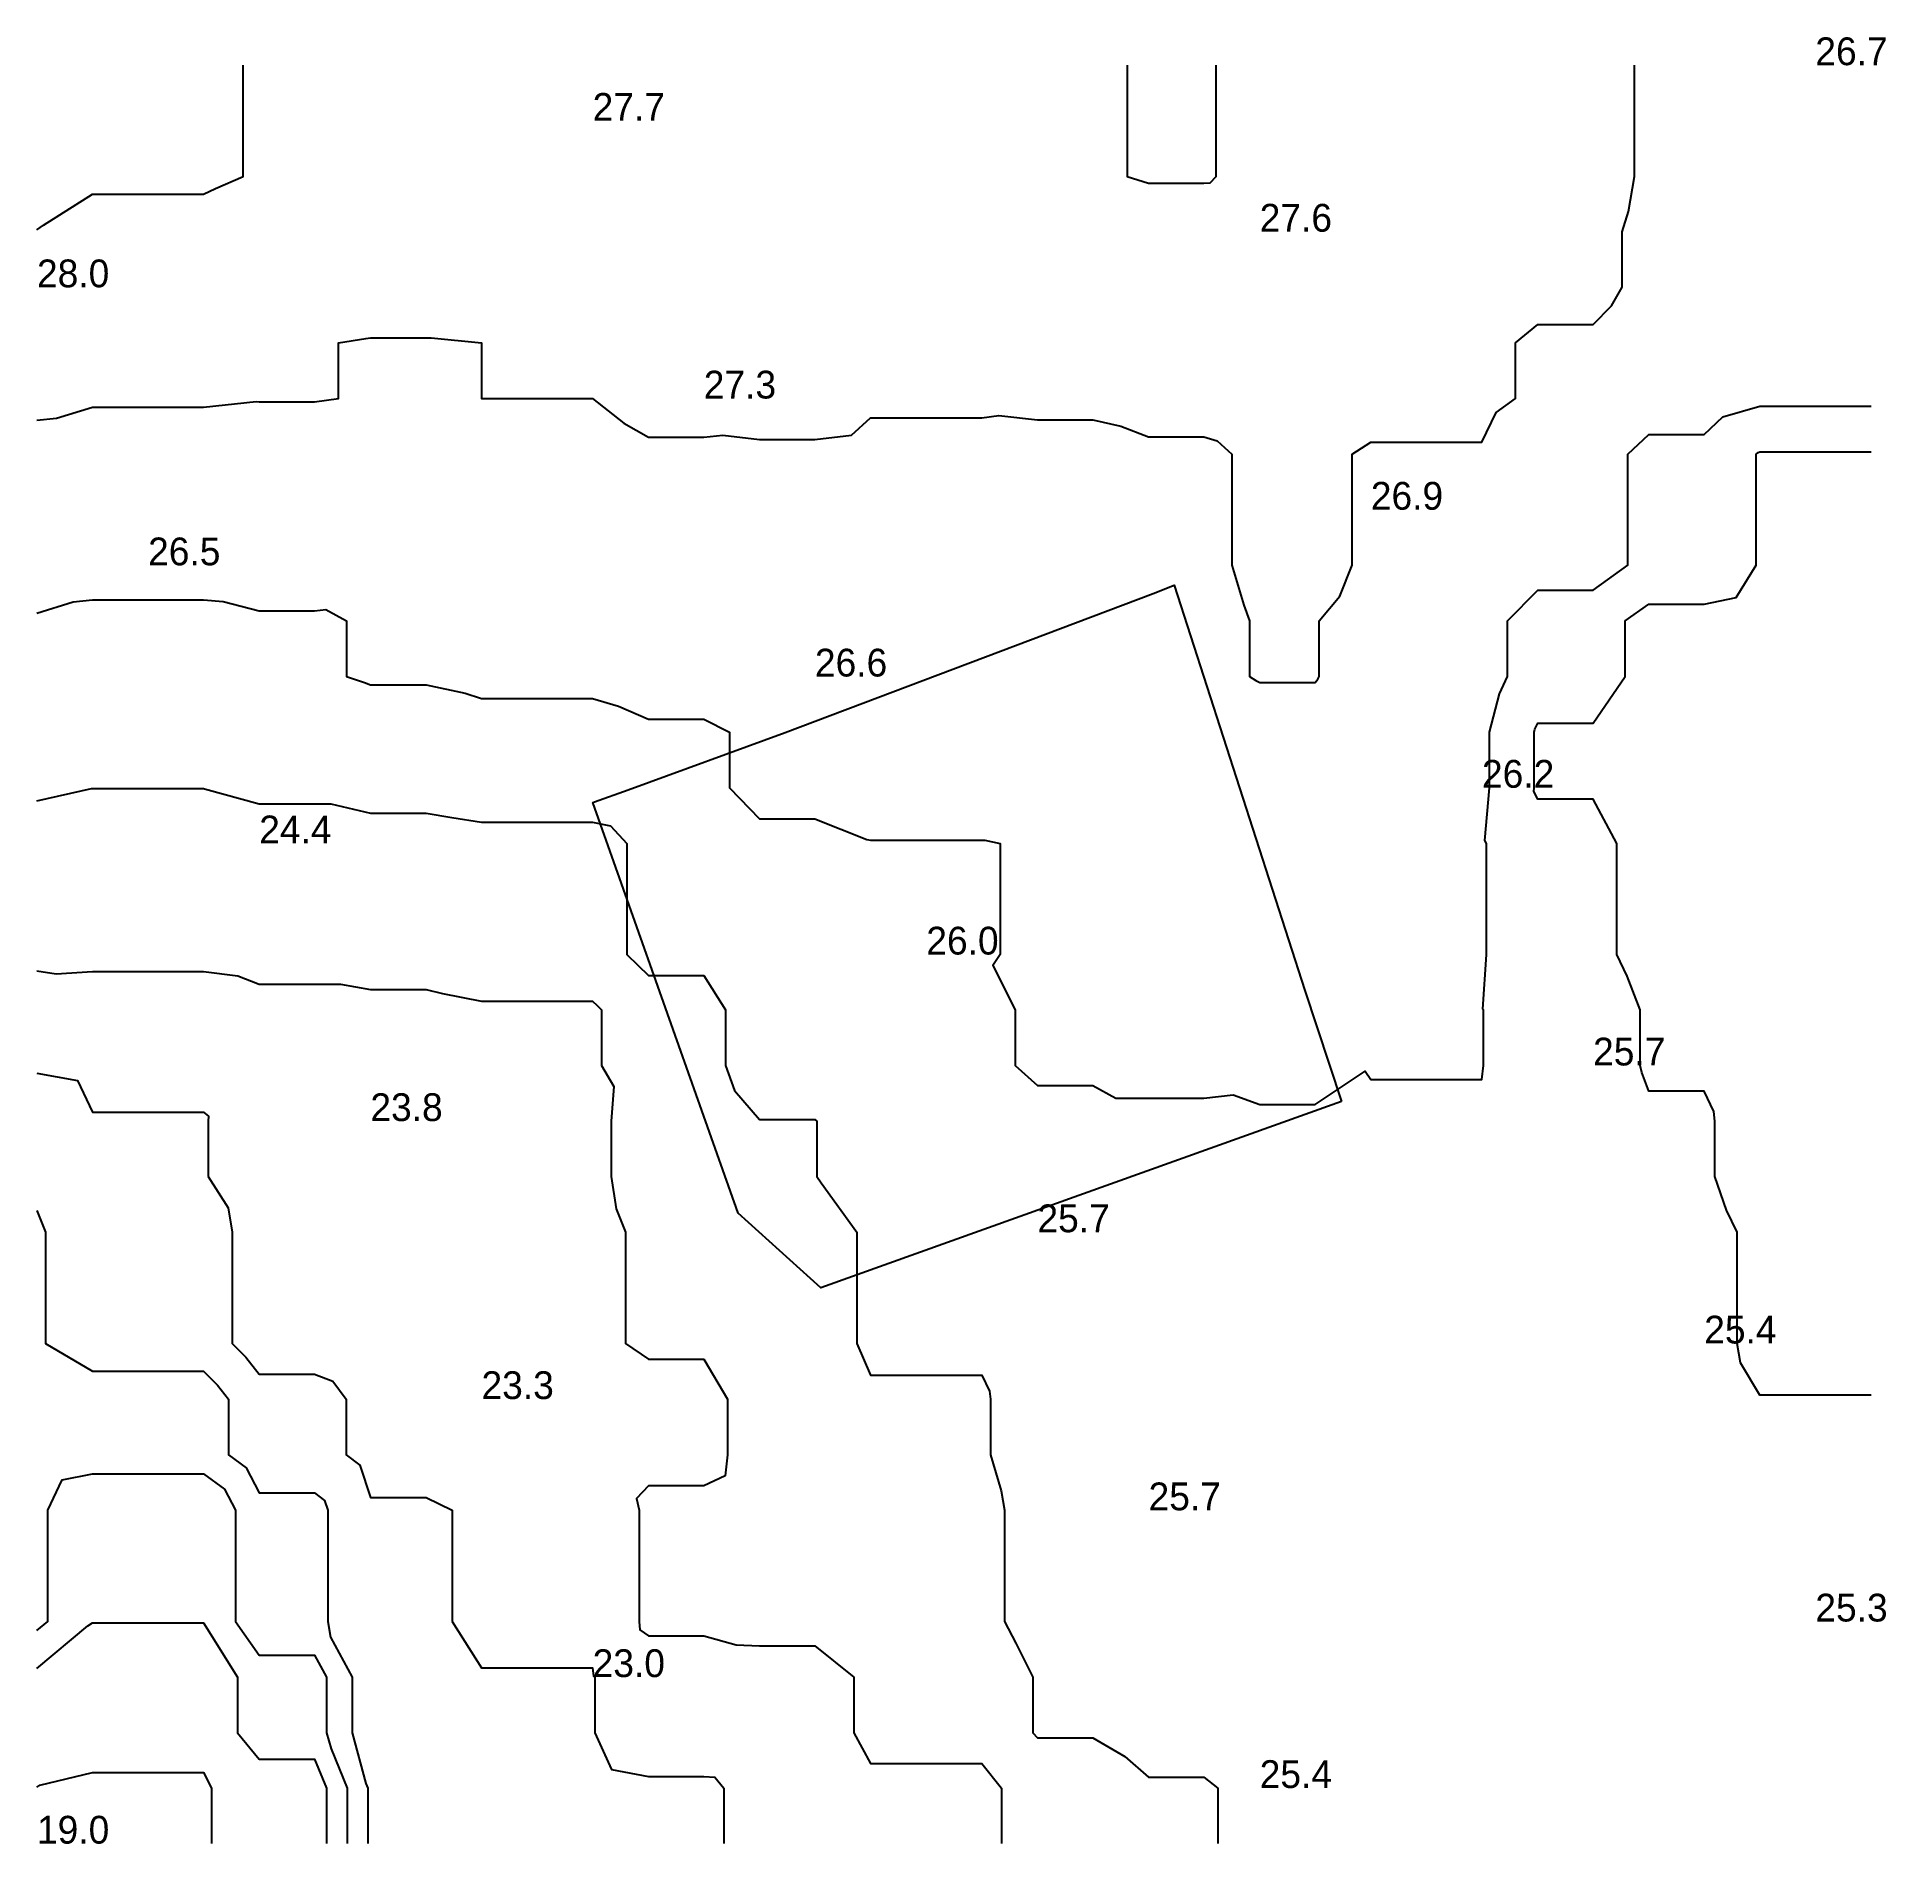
# Model space of a CAD drawing. Extents: x 0 to 66.5, y 0 to 65.
import ezdxf

# ---------------------------------------------------------------- set-up
doc = ezdxf.new("R2010")
doc.units = 0
for name, color, linetype in [('CONTOURS_MAJEURES', 3, 'CONTINUOUS'), ('CONTOURS_MINEURES', 8, 'CONTINUOUS'), ('PARCELLE', 4, 'CONTINUOUS'), ('POINTS_COTES', 7, 'CONTINUOUS')]:
    doc.layers.add(name, color=color, linetype=linetype)

msp = doc.modelspace()

# ---------------------------------------------------------------- linework, layer by layer
at = {"layer": 'CONTOURS_MAJEURES'}
for points in [[(66.001, 16.138), (64.135, 16.138), (63.996, 16.138), (63.859, 16.138), (62.002, 16.138), (61.299, 17.299), (61.182, 18), (61.182, 19.183), (61.182, 20.001), (61.182, 21.183), (61.182, 22.002), (60.795, 22.798), (60.382, 24.003), (60.382, 25.62), (60.382, 26.003), (60.34, 26.345), (59.998, 27.081), (58.924, 27.081), (58.004, 27.081), (57.748, 27.749), (57.695, 28.004), (57.695, 29.697), (57.695, 30.005), (57.224, 31.221), (56.85, 31.995), (56.85, 32.844), (56.85, 33.995), (56.85, 34.845), (56.85, 35.996), (55.999, 37.587), (54.414, 37.587), (54.005, 37.587), (53.864, 37.857), (53.876, 37.997), (53.876, 39.87), (53.876, 39.998), (53.902, 40.1), (54.005, 40.318), (55.68, 40.318), (55.999, 40.318), (57.152, 41.999), (57.152, 43.15), (57.152, 43.999), (58.004, 44.602), (59.397, 44.602), (59.998, 44.602), (61.152, 44.848), (61.872, 46), (61.872, 46.13), (61.872, 48.001), (61.872, 49.872), (61.872, 50.002), (61.939, 50.065), (62.002, 50.084), (62.084, 50.084), (63.996, 50.084), (65.919, 50.084), (66.001, 50.084)], [(0.003, 37.521), (1.967, 37.966), (1.997, 37.969), (3.974, 37.969), (4.002, 37.969), (4.03, 37.969), (5.996, 37.969), (6.031, 37.963), (8.001, 37.422), (9.422, 37.422), (9.995, 37.422), (10.572, 37.422), (12, 37.082), (12.917, 37.082), (14.005, 37.082), (14.929, 36.923), (15.999, 36.763), (17.236, 36.763), (18.004, 36.763), (18.768, 36.763), (19.998, 36.763), (20.635, 36.632), (21.225, 35.996), (21.225, 35.22), (21.225, 33.995), (21.225, 32.771), (21.225, 31.995), (21.622, 31.617), (22.003, 31.245), (23.245, 31.245), (23.997, 31.245), (24.78, 30.005), (24.78, 28.786), (24.78, 28.004), (25.1, 27.105), (26.002, 26.061), (26.059, 26.061), (27.996, 26.061), (28.062, 26.003), (28.062, 24.069), (28.062, 24.003), (28.218, 23.78), (29.507, 22.002), (29.507, 21.509), (29.507, 20.001), (29.507, 19.509), (29.507, 18), (30, 16.857), (31.146, 16.857), (32.005, 16.857), (32.86, 16.857), (33.999, 16.857), (34.279, 16.279), (34.312, 16), (34.312, 14.311), (34.312, 13.999), (34.701, 12.698), (34.815, 11.998), (34.815, 11.184), (34.815, 9.997), (34.815, 9.183), (34.815, 7.996), (35.224, 7.218), (35.843, 5.996), (35.843, 5.835), (35.843, 3.995), (36.004, 3.816), (36.183, 3.816), (37.998, 3.816), (39.146, 3.144), (40.003, 2.397), (40.396, 2.397), (41.997, 2.397), (42.498, 2.005), (42.498, 0.505), (42.498, 0.004)], [(0.003, 6.309), (1.838, 7.836), (1.997, 7.949), (2.045, 7.949), (4.002, 7.949), (5.949, 7.949), (5.996, 7.949), (7.214, 5.996), (7.214, 5.21), (7.214, 3.995), (8.001, 3.045), (9.043, 3.045), (9.995, 3.045), (10.424, 2.005), (10.424, 0.433), (10.424, 0.004)]]:
    msp.add_lwpolyline(points, dxfattribs=at)
at = {"layer": 'CONTOURS_MINEURES'}
for points in [[(0.003, 51.218), (0.709, 51.295), (1.997, 51.685), (3.684, 51.685), (4.002, 51.685), (4.319, 51.685), (5.996, 51.685), (7.894, 51.895), (8.001, 51.88), (8.123, 51.88), (9.995, 51.88), (10.854, 52.002), (10.854, 52.86), (10.854, 54.003), (11.84, 54.163), (12, 54.181), (12.178, 54.181), (14.005, 54.181), (14.19, 54.189), (15.999, 54.003), (15.999, 52.002), (18.004, 52.002), (19.998, 52.002), (21.118, 51.12), (22.003, 50.607), (23.394, 50.607), (23.997, 50.607), (24.683, 50.686), (26.002, 50.531), (27.468, 50.531), (27.996, 50.531), (29.315, 50.686), (30, 51.302), (31.304, 51.302), (32.005, 51.302), (33.301, 51.302), (33.999, 51.302), (34.61, 51.394), (36.004, 51.233), (37.231, 51.233), (37.998, 51.233), (39.001, 51.002), (40.003, 50.627), (40.626, 50.627), (41.997, 50.627), (42.475, 50.478), (43, 50.002), (43, 49.001), (43, 48.001), (43, 47.001), (43, 46), (43.429, 44.571), (43.637, 43.999), (43.637, 42.362), (43.637, 41.999), (43.861, 41.858), (44.002, 41.782), (44.218, 41.782), (45.996, 41.782), (46.088, 41.907), (46.142, 41.999), (46.142, 43.854), (46.142, 43.999), (46.887, 44.889), (47.333, 46), (47.333, 46.667), (47.333, 48.001), (47.333, 48.668), (47.333, 50.002), (48.001, 50.437), (48.434, 50.437), (49.995, 50.437), (51.564, 50.437), (52, 50.437), (52.508, 51.495), (53.203, 52.002), (53.203, 52.803), (53.203, 54.003), (54.005, 54.67), (55.334, 54.67), (55.999, 54.67), (56.667, 55.337), (57.045, 56.004), (57.045, 57.048), (57.045, 58.005), (57.268, 58.734), (57.493, 59.994), (57.493, 61.485), (57.493, 61.995), (57.493, 62.505), (57.493, 63.996)], [(0.003, 58.077), (0.238, 58.239), (1.997, 59.359), (2.637, 59.359), (4.002, 59.359), (5.36, 59.359), (5.996, 59.359), (6.432, 59.562), (7.428, 59.994), (7.428, 61.424), (7.428, 61.995), (7.428, 62.567), (7.428, 63.996)], [(39.232, 63.996), (39.232, 63.226), (39.232, 61.995), (39.232, 61.226), (39.232, 59.994), (40.003, 59.752), (41.754, 59.752), (41.997, 59.752), (42.225, 59.768), (42.433, 59.994), (42.433, 60.429), (42.433, 61.995), (42.433, 62.43), (42.433, 63.996)], [(0.003, 44.281), (1.309, 44.69), (1.997, 44.763), (2.762, 44.763), (4.002, 44.763), (5.235, 44.763), (5.996, 44.763), (6.697, 44.698), (8.001, 44.363), (9.633, 44.363), (9.995, 44.363), (10.403, 44.406), (11.141, 43.999), (11.141, 42.856), (11.141, 41.999), (11.79, 41.789), (12, 41.703), (13.709, 41.703), (14.005, 41.703), (15.406, 41.404), (15.999, 41.213), (17.216, 41.213), (18.004, 41.213), (18.787, 41.213), (19.998, 41.213), (20.932, 40.93), (22.003, 40.469), (22.472, 40.469), (23.997, 40.469), (24.922, 39.998), (24.922, 38.92), (24.922, 37.997), (26.002, 36.877), (26.879, 36.877), (27.996, 36.877), (29.867, 36.13), (30, 36.114), (31.887, 36.114), (32.005, 36.114), (32.123, 36.114), (33.999, 36.114), (34.117, 36.114), (34.668, 35.996), (34.668, 34.662), (34.668, 33.995), (34.668, 33.329), (34.668, 31.995), (34.4, 31.597), (35.202, 30.005), (35.202, 29.205), (35.202, 28.004), (36.004, 27.277), (37.273, 27.277), (37.998, 27.277), (38.824, 26.827), (40.003, 26.827), (41.176, 26.827), (41.997, 26.827), (43.052, 26.951), (44.002, 26.604), (44.6, 26.604), (45.996, 26.604), (47.8, 27.804), (48.001, 27.504), (48.499, 27.504), (49.995, 27.504), (51.499, 27.504), (52, 27.504), (52.057, 28.004), (52.057, 29.948), (52.057, 30.005), (52.028, 30.033), (52.16, 31.995), (52.16, 33.835), (52.16, 33.995), (52.16, 34.156), (52.16, 35.996), (52.105, 36.102), (52.272, 37.997), (52.272, 38.269), (52.272, 39.998), (52.626, 41.374), (52.918, 41.999), (52.918, 43.083), (52.918, 43.999), (54.005, 45.105), (55.106, 45.105), (55.999, 45.105), (57.255, 46), (57.255, 46.747), (57.255, 48.001), (57.255, 49.255), (57.255, 50.002), (58.004, 50.702), (59.3, 50.702), (59.998, 50.702), (60.662, 51.34), (62.002, 51.724), (63.719, 51.724), (63.996, 51.724), (64.276, 51.724), (66.001, 51.724)], [(66.001, 16.138), (64.135, 16.138), (63.996, 16.138), (63.859, 16.138), (62.002, 16.138), (61.299, 17.299), (61.182, 18), (61.182, 19.183), (61.182, 20.001), (61.182, 21.183), (61.182, 22.002), (60.795, 22.798), (60.382, 24.003), (60.382, 25.62), (60.382, 26.003), (60.34, 26.345), (59.998, 27.081), (58.924, 27.081), (58.004, 27.081), (57.748, 27.749), (57.695, 28.004), (57.695, 29.697), (57.695, 30.005), (57.224, 31.221), (56.85, 31.995), (56.85, 32.844), (56.85, 33.995), (56.85, 34.845), (56.85, 35.996), (55.999, 37.587), (54.414, 37.587), (54.005, 37.587), (53.864, 37.857), (53.876, 37.997), (53.876, 39.87), (53.876, 39.998), (53.902, 40.1), (54.005, 40.318), (55.68, 40.318), (55.999, 40.318), (57.152, 41.999), (57.152, 43.15), (57.152, 43.999), (58.004, 44.602), (59.397, 44.602), (59.998, 44.602), (61.152, 44.848), (61.872, 46), (61.872, 46.13), (61.872, 48.001), (61.872, 49.872), (61.872, 50.002), (61.939, 50.065), (62.002, 50.084), (62.084, 50.084), (63.996, 50.084), (65.919, 50.084), (66.001, 50.084)], [(0.003, 37.521), (1.967, 37.966), (1.997, 37.969), (3.974, 37.969), (4.002, 37.969), (4.03, 37.969), (5.996, 37.969), (6.031, 37.963), (8.001, 37.422), (9.422, 37.422), (9.995, 37.422), (10.572, 37.422), (12, 37.082), (12.917, 37.082), (14.005, 37.082), (14.929, 36.923), (15.999, 36.763), (17.236, 36.763), (18.004, 36.763), (18.768, 36.763), (19.998, 36.763), (20.635, 36.632), (21.225, 35.996), (21.225, 35.22), (21.225, 33.995), (21.225, 32.771), (21.225, 31.995), (21.622, 31.617), (22.003, 31.245), (23.245, 31.245), (23.997, 31.245), (24.78, 30.005), (24.78, 28.786), (24.78, 28.004), (25.1, 27.105), (26.002, 26.061), (26.059, 26.061), (27.996, 26.061), (28.062, 26.003), (28.062, 24.069), (28.062, 24.003), (28.218, 23.78), (29.507, 22.002), (29.507, 21.509), (29.507, 20.001), (29.507, 19.509), (29.507, 18), (30, 16.857), (31.146, 16.857), (32.005, 16.857), (32.86, 16.857), (33.999, 16.857), (34.279, 16.279), (34.312, 16), (34.312, 14.311), (34.312, 13.999), (34.701, 12.698), (34.815, 11.998), (34.815, 11.184), (34.815, 9.997), (34.815, 9.183), (34.815, 7.996), (35.224, 7.218), (35.843, 5.996), (35.843, 5.835), (35.843, 3.995), (36.004, 3.816), (36.183, 3.816), (37.998, 3.816), (39.146, 3.144), (40.003, 2.397), (40.396, 2.397), (41.997, 2.397), (42.498, 2.005), (42.498, 0.505), (42.498, 0.004)], [(0.003, 31.408), (0.694, 31.306), (1.997, 31.386), (3.389, 31.386), (4.002, 31.386), (4.613, 31.386), (5.996, 31.386), (7.225, 31.224), (8.001, 30.925), (9.073, 30.925), (9.995, 30.925), (10.922, 30.925), (12, 30.736), (13.268, 30.736), (14.005, 30.736), (14.598, 30.597), (15.999, 30.318), (17.689, 30.318), (18.004, 30.318), (18.317, 30.318), (19.998, 30.318), (20.159, 30.165), (20.322, 30.005), (20.322, 29.681), (20.322, 28.004), (20.758, 27.245), (20.666, 26.003), (20.666, 24.67), (20.666, 24.003), (20.839, 22.841), (21.183, 22.002), (21.183, 21.183), (21.183, 20.001), (21.183, 18.819), (21.183, 18), (22.003, 17.438), (23.436, 17.438), (23.997, 17.438), (24.851, 16), (24.851, 15.147), (24.851, 13.999), (24.765, 13.232), (23.997, 12.876), (22.878, 12.876), (22.003, 12.876), (21.573, 12.427), (21.669, 11.998), (21.669, 11.665), (21.669, 9.997), (21.669, 8.33), (21.669, 7.996), (21.702, 7.696), (22.003, 7.475), (22.523, 7.475), (23.997, 7.475), (25.159, 7.155), (26.002, 7.115), (27.117, 7.115), (27.996, 7.115), (29.402, 5.996), (29.402, 4.592), (29.402, 3.995), (30, 2.89), (30.892, 2.89), (32.005, 2.89), (33.113, 2.89), (33.999, 2.89), (34.712, 2.005), (34.712, 0.716), (34.712, 0.004)], [(0.003, 27.724), (1.457, 27.462), (1.997, 26.319), (3.686, 26.319), (4.002, 26.319), (4.317, 26.319), (5.996, 26.319), (6.171, 26.177), (6.166, 26.003), (6.166, 24.172), (6.166, 24.003), (6.878, 22.882), (7.029, 22.002), (7.029, 20.971), (7.029, 20.001), (7.029, 18.97), (7.029, 18), (7.513, 17.513), (8.001, 16.896), (9.101, 16.896), (9.995, 16.896), (10.647, 16.65), (11.128, 16), (11.128, 14.869), (11.128, 13.999), (11.619, 13.619), (12, 12.46), (12.463, 12.46), (14.005, 12.46), (14.949, 11.998), (14.949, 10.945), (14.949, 9.997), (14.949, 9.05), (14.949, 7.996), (15.999, 6.329), (16.333, 6.329), (18.004, 6.329), (19.666, 6.329), (19.998, 6.329), (20.031, 6.029), (20.076, 5.996), (20.076, 5.917), (20.076, 3.995), (20.675, 2.677), (22.003, 2.422), (23.579, 2.422), (23.997, 2.422), (24.392, 2.397), (24.721, 2.005), (24.721, 0.727), (24.721, 0.004)], [(0.003, 22.785), (0.313, 22.002), (0.313, 20.312), (0.313, 20.001), (0.313, 18.311), (0.313, 18), (1.997, 17), (3, 17), (4.002, 17), (4.999, 17), (5.996, 17), (6.495, 16.497), (6.889, 16), (6.889, 15.108), (6.889, 13.999), (7.529, 13.528), (8.001, 12.627), (9.368, 12.627), (9.995, 12.627), (10.35, 12.353), (10.467, 11.998), (10.467, 11.527), (10.467, 9.997), (10.467, 8.467), (10.467, 7.996), (10.562, 7.431), (11.347, 5.996), (11.347, 5.344), (11.347, 3.995), (11.837, 2.167), (11.904, 2.005), (11.904, 1.909), (11.904, 0.004)], [(0.003, 7.67), (0.396, 7.996), (0.396, 9.604), (0.396, 9.997), (0.396, 10.391), (0.396, 11.998), (0.906, 13.093), (1.997, 13.314), (3.316, 13.314), (4.002, 13.314), (4.685, 13.314), (5.996, 13.314), (6.755, 12.755), (7.152, 11.998), (7.152, 10.845), (7.152, 9.997), (7.152, 9.15), (7.152, 7.996), (8.001, 6.786), (8.789, 6.786), (9.995, 6.786), (10.427, 5.996), (10.427, 4.426), (10.427, 3.995), (10.584, 3.41), (11.164, 2.005), (11.164, 1.171), (11.164, 0.004)], [(0.003, 6.309), (1.838, 7.836), (1.997, 7.949), (2.045, 7.949), (4.002, 7.949), (5.949, 7.949), (5.996, 7.949), (7.214, 5.996), (7.214, 5.21), (7.214, 3.995), (8.001, 3.045), (9.043, 3.045), (9.995, 3.045), (10.424, 2.005), (10.424, 0.433), (10.424, 0.004)], [(0.003, 2.031), (0.108, 2.11), (1.997, 2.562), (3.441, 2.562), (4.002, 2.562), (4.561, 2.562), (5.996, 2.562), (6.283, 2.005), (6.283, 0.29), (6.283, 0.004)]]:
    msp.add_lwpolyline(points, dxfattribs=at)
at = {"layer": 'PARCELLE'}
msp.add_lwpolyline([(46.948, 26.708), (28.204, 20), (25.24, 22.685), (20, 37.466), (20.07, 37.486), (21.274, 37.924), (26.921, 39.989), (40.171, 44.99), (40.924, 45.283), (45.625, 30.696), (46.948, 26.708)], close=True, dxfattribs=at)

# ---------------------------------------------------------------- texts
at = {"layer": 'POINTS_COTES'}
for s, p in [('26.7', (63.996, 63.996)), ('27.7', (19.998, 61.995)), ('27.6', (44.002, 58.005)), ('28.0', (0.003, 56.004)), ('27.3', (23.997, 52.002)), ('26.9', (48.001, 48.001)), ('26.5', (4.002, 46)), ('26.6', (27.996, 41.999)), ('26.2', (52, 37.997)), ('24.4', (8.001, 35.996)), ('26.0', (32.005, 31.995)), ('25.7', (55.999, 28.004)), ('23.8', (12, 26.003)), ('25.7', (36.004, 22.002)), ('25.4', (59.998, 18)), ('23.3', (15.999, 16)), ('25.7', (40.003, 11.998)), ('25.3', (63.996, 7.996)), ('23.0', (19.998, 5.996)), ('25.4', (44.002, 2.005)), ('19.0', (0.003, 0.004))]:
    msp.add_text(s, height=1, dxfattribs=at).set_placement(p)

doc.saveas('drawing.dxf')
